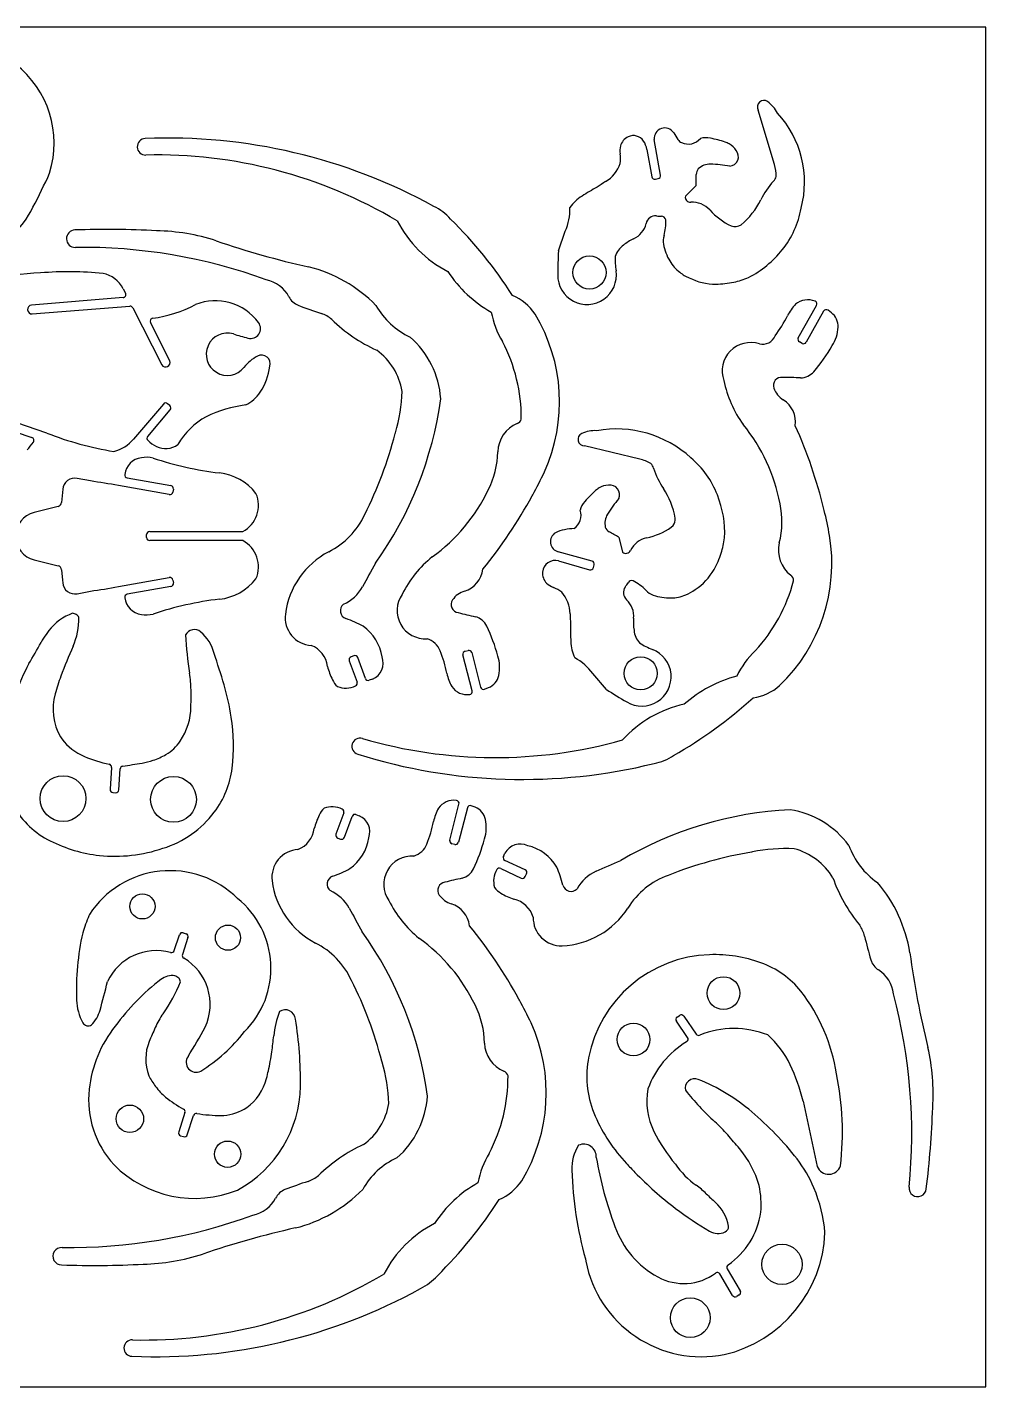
# Model space of a CAD drawing. Extents: x 0 to 10.9, y 0 to 8.9.
# Drawn here: x 4.65 to 10.94, y 0 to 8.92 of the extents above; entities that cross this region are included whole.
import ezdxf

# ---------------------------------------------------------------- set-up
doc = ezdxf.new("R2010")
doc.units = 0
doc.layers.add('WHITE', color=7, linetype='CONTINUOUS')

msp = doc.modelspace()

# ---------------------------------------------------------------- linework, layer by layer
at = {"layer": 'WHITE', "linetype": 'CONTINUOUS'}
for p, q in [((10.943487, 8.918657), (0, 8.918657)), ((10.943487, 0), (10.943487, 8.918657)), ((9.556083, 8.017661), (9.450532, 8.37455)), ((8.719471, 8.116283), (8.751715, 7.93774)), ((8.809825, 7.94837), (8.767496, 8.181676)), ((8.77514, 7.921638), (8.793683, 7.925181)), ((9.043683, 7.880456), (8.972226, 7.810024)), ((8.138565, 7.451127), (8.183803, 7.580457)), ((5.281879, 7.144825), (4.681841, 7.095261)), ((5.282824, 7.202938), (5.297824, 7.173411)), ((4.686406, 7.037775), (5.326918, 7.089159)), ((5.345996, 7.078284), (5.536406, 6.703884)), ((9.712973, 6.881285), (9.832657, 7.092899)), ((9.879272, 7.055655), (9.764306, 6.852352)), ((9.929901, 7.045655), (9.908191, 7.061734)), ((5.588965, 6.730498), (5.461761, 6.980892)), ((9.737382, 6.844868), (9.720414, 6.854474)), ((5.5468, 6.446601), (5.351722, 6.217271)), ((5.589556, 6.436168), (5.574595, 6.448806)), ((4.3342, 6.346394), (4.684597, 6.227114)), ((4.782419, 6.256258), (4.353298, 6.402153)), ((5.444044, 6.234633), (5.591682, 6.408412)), ((7.067465, 6.252902), (7.069238, 6.258648)), ((8.672187, 6.085224), (8.310416, 6.172192)), ((4.886368, 5.887193), (4.878927, 5.801563)), ((5.068494, 5.941917), (4.981289, 5.958807)), ((5.585816, 5.853099), (5.251328, 5.911366)), ((5.309199, 5.961938), (5.596012, 5.911209)), ((5.612351, 5.888138), (5.609044, 5.86928)), ((7.966886, 5.84445), (7.97026, 5.850776)), ((4.856249, 5.775188), (4.69818, 5.735382)), ((9.883012, 5.749161), (9.881476, 5.756288)), ((8.87888, 5.637981), (8.891123, 5.649005)), ((5.437154, 5.571052), (5.437154, 5.590146)), ((5.457273, 5.609989), (6.068098, 5.609989)), ((6.068096, 5.551166), (5.457273, 5.55117)), ((8.534589, 5.572824), (8.560014, 5.475571)), ((8.359432, 5.416288), (8.137973, 5.477108)), ((4.699356, 5.424145), (4.85625, 5.385973)), ((4.878914, 5.359437), (4.88503, 5.290541)), ((8.139511, 5.417312), (8.343641, 5.359583)), ((8.368448, 5.373611), (8.373369, 5.391682)), ((4.88503, 5.290541), (4.886368, 5.274005)), ((5.251328, 5.249793), (5.585816, 5.308021)), ((5.609039, 5.291721), (5.612351, 5.272982)), ((4.981286, 5.202329), (5.068494, 5.219281)), ((5.59601, 5.249811), (5.309202, 5.198966)), ((7.526914, 4.825148), (7.546009, 4.830069)), ((7.570012, 4.816129), (7.628489, 4.589755)), ((6.766483, 4.763179), (6.8179, 4.623022)), ((6.796601, 4.795266), (6.778097, 4.788534)), ((6.872191, 4.646054), (6.821797, 4.783455)), ((7.573784, 4.565891), (7.512741, 4.801368)), ((6.919041, 4.642314), (6.897585, 4.6344)), ((8.453879, 4.5744), (8.364545, 4.678097)), ((7.654859, 4.576349), (7.679906, 4.586408)), ((4.871604, 4.263771), (4.881086, 4.250341)), ((5.206879, 4.063535), (5.196604, 3.919284)), ((5.255068, 3.915543), (5.262942, 4.053496)), ((5.215108, 3.898024), (5.233848, 3.896843)), ((6.730695, 3.764914), (6.679274, 3.624758)), ((6.810419, 3.753733), (6.831837, 3.745819)), ((7.425576, 3.586804), (7.486339, 3.822203)), ((7.541324, 3.798181), (7.482594, 3.572047)), ((7.592662, 3.801764), (7.567465, 3.811607)), ((6.734593, 3.60452), (6.784964, 3.74189)), ((6.690892, 3.599599), (6.709393, 3.59266)), ((7.458843, 3.557867), (7.439749, 3.562788)), ((7.778488, 3.479127), (7.788161, 3.499763)), ((9.411556, 3.508418), (9.40565, 3.50724)), ((7.760418, 3.400584), (7.895417, 3.337159)), ((7.920614, 3.390741), (7.787969, 3.452929)), ((7.921638, 3.346607), (7.930087, 3.364528)), ((5.061958, 3.09897), (5.058044, 3.089764)), ((5.618493, 2.861805), (5.652154, 2.965309)), ((5.708256, 2.947041), (5.671839, 2.835191)), ((5.677351, 2.978104), (5.695422, 2.972238)), ((7.883016, 2.53716), (7.879471, 2.543498)), ((8.918092, 2.425153), (8.934195, 2.436216)), ((8.961596, 2.431294), (9.042639, 2.313958)), ((8.986203, 2.291925), (8.912935, 2.39779)), ((8.336794, 2.15724), (8.333793, 2.141532)), ((6.981836, 2.129523), (6.980304, 2.135233)), ((9.745217, 1.874406), (9.837314, 1.444868)), ((5.688374, 1.798776), (5.647586, 1.671847)), ((5.703729, 1.65354), (5.744831, 1.779878)), ((5.926563, 1.779721), (5.943453, 1.780664)), ((5.660225, 1.647005), (5.678886, 1.640942)), ((8.316086, 0.839172), (8.318916, 0.82343)), ((9.281832, 0.599959), (9.198761, 0.740117)), ((9.247029, 0.774408), (9.332659, 0.630077)), ((9.325769, 0.603109), (9.308837, 0.593075)), ((0, 0), (10.943487, 0))]:
    msp.add_line(p, q, dxfattribs=at)
for centre, radius in [((8.34266, 7.309592), 0.108858), ((8.678723, 4.680109), 0.108858), ((4.88873, 3.858654), 0.150197), ((5.613138, 3.853142), 0.150197), ((5.409241, 3.151332), 0.082638), ((5.9705, 2.946215), 0.082638), ((9.222068, 2.582475), 0.107638), ((8.631321, 2.277948), 0.107638), ((5.326958, 1.758028), 0.090354), ((5.968492, 1.525942), 0.086378), ((9.60628, 0.803345), 0.132637), ((9.004273, 0.453346), 0.130118)]:
    msp.add_circle(centre, radius, dxfattribs=at)
for centre, radius, start, end in [((4.171945, 8.156905), 0.658038, -17.211067, 190.520959), ((9.487036, 8.395978), 0.042329, 54.537399, 210.413189), ((9.393682, 8.262936), 0.204855, 26.66354, 54.85921), ((9.083288, 7.90061), 0.670712, -14.695899, 42.630862), ((8.630838, 8.127677), 0.079822, 33.746592, 115.691017), ((8.836872, 8.187936), 0.069658, 32.51342, 185.1562), ((9.530296, 8.598841), 0.736409, -149.52638, -145.4722), ((5.4293, 8.134035), 0.053962, 91.86064, 271.86064), ((5.578519, 4.572321), 3.618798, 61.198164, 92.390982), ((8.73503, 8.10716), 0.192214, 170.23788, 185.916621), ((8.637331, 8.1135), 0.095414, 115.513713, 164.030101), ((8.577936, 8.09207), 0.143591, 9.707671, 33.83392), ((8.971183, 8.213949), 0.057625, -145.656446, -114.609063), ((8.990757, 8.257076), 0.104985, -114.519832, -40.448284), ((9.105767, 8.064945), 0.128897, 76.162466, 105.810101), ((8.956914, 7.290979), 0.9169, 72.434135, 78.698796), ((9.077935, 7.797622), 0.399125, 62.95219, 67.03888), ((9.207538, 8.051051), 0.114479, 30.981145, 63.045131), ((5.504778, 4.991337), 3.089645, 59.315778, 91.367333), ((8.278252, 8.050938), 0.268072, -5.649052, 7.805619), ((9.256556, 8.069669), 0.063551, -83.8832, 39.36935), ((1.07516, 9.634456), 4.083472, -27.686325, -24.174632), ((8.325387, 8.103652), 0.233445, -58.085047, -19.806316), ((8.771399, 7.941286), 0.020001, -169.787812, -79.22106), ((8.790178, 7.944833), 0.019963, -79.887216, 10.204043), ((9.097746, 7.953813), 0.054512, 138.263363, 181.37592), ((6.690144, 7.902329), 2.353641, -0.532485, 1.221513), ((9.134864, 7.90337), 0.11651, 88.95448, 131.8908), ((9.125235, 7.30573), 0.714227, 78.851854, 89.056974), ((9.492932, 7.961163), 0.077674, -42.738228, -15.732336), ((9.300257, 7.939709), 0.267439, 0.084298, 16.946458), ((9.579282, 5.78027), 2.40325, 119.593294, 122.329978), ((11.243442, 3.404482), 5.298033, 121.8358, 122.5558), ((9.92195, 7.565695), 0.505808, 137.34075, 154.109306), ((8.445703, 7.57133), 0.283604, 122.328928, 144.745806), ((9.004907, 7.803351), 0.033355, 168.460398, 273.647161), ((9.018017, 7.616201), 0.154254, 42.12632, 94.084865), ((9.02825, 7.999354), 0.48755, -50.567, -25.8781), ((4.159598, 7.993055), 0.589893, -48.9209, -25.71), ((7.158091, 7.414164), 0.367813, 41.896686, 63.538066), ((7.874351, 7.721394), 0.340035, -24.486336, 2.298021), ((8.777086, 7.616089), 0.0646, 85.576262, 167.112603), ((8.822196, 8.03437), 0.356141, -96.469374, -91.078306), ((8.815061, 7.648961), 0.029334, 12.78664, 89.15408), ((9.470799, 8.026411), 0.456715, -137.807465, -115.777225), ((9.136399, 7.838646), 0.605404, -38.8839, -10.2942), ((4.967863, 7.531286), 0.057082, 91.580774, 271.580774), ((5.178102, 1.513984), 6.078055, 86.945679, 91.997094), ((5.472843, 6.216477), 1.367237, 72.116315, 88.779847), ((7.765089, 7.999933), 0.768727, -152.788266, -117.313859), ((5.329517, 5.538808), 2.986377, 32.84242, 45.25264), ((8.57203, 7.662937), 0.14574, -65.5189, -12.8613), ((8.515481, 7.640448), 0.328529, -15.626336, 2.617821), ((9.297862, 7.680856), 0.070552, -111.341197, -55.394689), ((7.776497, 13.018119), 5.814105, -108.905263, -102.688804), ((8.757311, 7.256559), 0.300883, 114.523598, 129.547996), ((8.961742, 7.51569), 0.134842, 164.398616, 188.798765), ((9.153503, 7.554379), 0.330385, -169.657442, -149.163096), ((5.017903, 3.967118), 3.507442, 69.92216, 90.79173), ((13.096155, 7.235497), 4.962277, 177.5095, 179.3127), ((9.06077, 7.399411), 0.549398, 178.359195, 188.28743), ((8.640417, 7.376836), 0.134394, 123.760378, 163.439403), ((9.076949, 7.879708), 0.677479, -62.806417, -38.430912), ((4.924951, 4.969951), 2.344339, 84.45773, 94.49715), ((6.275421, 6.439633), 0.933639, 44.45332, 76.11963), ((8.106814, 7.773577), 0.831159, -146.672141, -119.446097), ((8.326713, 7.2918), 0.192506, 179.041007, 368.490342), ((9.100387, 7.522497), 0.268436, -149.194597, -127.877999), ((4.998807, 3.113498), 4.201483, 93.516126, 103.261675), ((5.112777, 7.116536), 0.190739, 26.93545, 78.327442), ((6.183432, 7.05546), 0.209523, 26.81747, 79.393947), ((9.105029, 7.529467), 0.276788, -127.750424, -112.930826), ((9.170297, 7.618095), 0.384693, -116.7434, -89.5368), ((9.169392, 7.79837), 0.56497, -89.59289, -77.683932), ((9.169785, 7.791914), 0.558579, -77.582, -67.1652), ((5.280462, 7.164356), 0.019582, -85.8492, 27.543931), ((6.472778, 7.201766), 0.11471, -153.166406, -110.995432), ((7.71648, 6.861877), 0.320683, 33.005148, 67.622327), ((4.684164, 7.066521), 0.028834, 94.620711, 274.4592), ((5.328336, 7.069474), 0.019736, 26.51362, 94.11819), ((5.36495, 7.848685), 0.846705, -82.4117, -62.3364), ((5.888962, 6.77495), 0.349277, 36.081417, 112.011242), ((7.606108, 10.15102), 3.274225, -111.01973, -108.196434), ((7.366556, 7.329047), 0.485639, -150.984053, -114.278756), ((8.247858, 7.148883), 0.558506, -169.78, -148.4724), ((9.931921, 6.879566), 0.32464, 136.904894, 153.310496), ((9.77498, 7.005695), 0.124786, 67.28558, 129.9444), ((9.815612, 7.102667), 0.019645, -29.813905, 67.390482), ((9.896398, 7.04601), 0.019655, 53.1294, 150.610989), ((5.479134, 6.989948), 0.019592, 96.957025, 207.532775), ((6.11911, 6.941918), 0.064945, -105.323526, 36.61189), ((6.518085, 6.844721), 0.206497, 49.588373, 71.488352), ((7.376757, 7.741717), 1.035663, -134.4147, -114.5386), ((7.034435, 6.460264), 1.111967, -24.387387, 31.215961), ((8.804978, 7.446082), 0.936685, -36.08145, -26.688446), ((9.863445, 6.956443), 0.111244, -2.9211, 53.316654), ((5.966539, 6.773458), 0.138723, 73.519242, 321.527081), ((7.195846, 10.925415), 4.191397, -106.493323, -105.128619), ((6.769515, 6.438248), 0.598914, 4.139697, 48.435354), ((9.477128, 6.93151), 0.092606, -102.027755, -23.599919), ((9.730052, 6.871587), 0.019641, 150.411061, 240.611124), ((9.728754, 6.963029), 0.246096, -32.801506, -2.854549), ((6.698806, 6.459079), 0.421155, 9.681967, 53.952067), ((6.812349, 6.354304), 1.083085, -0.311668, 27.644338), ((9.400018, 6.663688), 0.186439, 71.935534, 199.606111), ((9.747146, 6.861915), 0.019645, -119.801849, -29.132), ((8.972027, 7.382503), 1.110887, -40.662365, -29.842146), ((5.561407, 6.719717), 0.029592, -147.654646, 21.366948), ((6.296995, 6.510341), 0.283689, 117.7493, 141.4457), ((6.19109, 6.711838), 0.056056, -17.863139, 117.843426), ((5.875357, 6.733375), 0.371114, -34.315366, -5.99073), ((9.961125, 6.752725), 0.752171, -168.372644, -144.111399), ((9.60362, 6.568488), 0.053675, 82.134923, 199.716284), ((9.6077, 4.599011), 2.022651, 86.6145, 89.90753), ((9.724587, 6.73853), 0.120426, -88.7827, -41.5542), ((5.96987, 6.668254), 0.25634, -62.6677, -34.2026), ((6.050736, 6.565892), 1.063835, -16.7866, -1.9384), ((9.694549, 6.60207), 0.150606, -159.927284, -122.174688), ((5.56179, 6.433933), 0.019626, 49.272718, 139.797706), ((5.576786, 6.421231), 0.019652, -40.713129, 49.47325), ((6.206348, 5.563546), 0.884994, 97.713239, 115.342365), ((4.963326, 6.811625), 2.426108, -35.495255, -7.821005), ((9.521716, 6.328078), 0.173344, -7.825707, 57.696748), ((6.05872, 5.943645), 0.479179, 118.844567, 150.2957), ((7.853963, 6.358492), 0.042662, -70.431851, -13.666515), ((5.561524, 8.235023), 2.12662, -111.4912, -99.176164), ((4.507117, 6.910616), 2.643477, -26.7208, -14.4069), ((7.946205, 6.128728), 0.204968, 112.3532, 178.569), ((8.309562, 6.214459), 0.042275, 113.798919, 271.158681), ((8.378372, 6.067114), 0.204888, 86.607902, 114.778043), ((8.519668, 5.556249), 0.726962, 47.71295, 100.2352), ((8.458093, 5.580146), 1.154957, 10.62505, 39.30768), ((6.753011, 4.989552), 3.221052, 13.770821, 24.093559), ((1.681493, 8.54144), 3.817398, -38.8813, -37.9012), ((4.678201, 6.208518), 0.019664, -38.023288, 71.017918), ((5.15062, 6.392546), 0.266765, -74.3926, -41.07456), ((5.458971, 6.221844), 0.019656, 139.41048, 222.322985), ((5.565524, 6.320202), 0.164665, -137.336422, -87.815771), ((5.567942, 6.277389), 0.121794, -88.1848, -52.2485), ((5.422696, 5.965144), 0.131272, 98.915663, 171.392321), ((5.434863, 5.889163), 0.20822, 77.572802, 98.983041), ((6.157271, 8.093212), 2.112338, -108.7102, -96.5992), ((7.174411, 6.142186), 0.56695, -27.152383, -0.842795), ((8.611351, 5.824876), 0.267362, 59.944017, 76.847531), ((8.617329, 5.632408), 0.605274, 21.087867, 49.70168), ((5.312548, 5.981563), 0.019909, 170.6681, 260.3149), ((5.874573, 5.641934), 0.355189, 38.000457, 83.543368), ((5.142391, 7.392505), 3.220833, -28.598834, -25.5941), ((8.689625, 6.002163), 0.077617, 17.223554, 44.212723), ((9.246635, 6.175736), 0.50581, -162.6792, -145.9141), ((4.96604, 5.880306), 0.079969, 79.00671, 175.059383), ((4.619903, 2.694944), 3.277815, 78.89334, 82.134002), ((5.592628, 5.891491), 0.020006, -9.648116, 80.259691), ((8.624034, 5.561311), 0.399218, 123.028587, 127.102142), ((8.468644, 5.799792), 0.11458, 90.88595, 122.8819), ((8.477266, 5.851601), 0.063612, -23.564507, 99.403004), ((8.423651, 5.619042), 0.487774, 9.411654, 34.065153), ((4.849045, 5.804319), 0.030009, -76.1098, -5.26929), ((5.589321, 5.87283), 0.02004, -100.073249, -10.203828), ((5.975775, 5.781996), 0.195218, -61.775939, 23.74773), ((6.637504, 6.382781), 1.1549, -54.302363, -25.617158), ((5.143061, 7.393331), 3.220717, -39.071729, -28.744971), ((8.406399, 5.718884), 0.12901, 136.297018, 165.886313), ((9.002854, 5.203925), 0.916867, 132.51833, 138.786364), ((9.073376, 5.356061), 0.714306, 138.842374, 149.050754), ((8.583799, 5.605973), 0.646193, -3.363593, 22.205191), ((4.73755, 5.57991), 0.160379, 104.210218, 256.223), ((6.397344, 5.940182), 0.519036, -63.185588, -24.85808), ((8.182478, 5.715235), 0.104857, -54.684242, 19.561579), ((8.560544, 5.663311), 0.116477, 148.935774, 191.966101), ((9.038808, 5.674231), 0.567039, -14.189817, 12.100625), ((6.752645, 4.991046), 3.220859, 10.609352, 13.613836), ((8.247682, 5.309004), 0.320703, 90.819829, 113.679566), ((8.49845, 5.656358), 0.05463, -161.653013, -118.696347), ((8.622227, 6.015933), 0.456857, -77.8621, -55.821044), ((8.84427, 5.688724), 0.061423, -40.289006, 9.447566), ((5.457193, 5.589949), 0.020039, 89.772548, 179.437178), ((5.457194, 5.57121), 0.02004, -179.548421, -89.774865), ((5.975815, 5.379162), 0.195195, -23.7524, 61.7862), ((8.156165, 5.544123), 0.06944, 122.4737, 254.813), ((7.336403, 3.546883), 2.353739, 59.398984, 61.14738), ((8.750851, 5.418572), 0.154194, 102.191649, 154.063638), ((8.674747, 5.638213), 0.558555, -17.629935, -7.21529), ((9.787815, 5.487036), 0.205013, 166.4041, 232.6944), ((8.821242, 5.402863), 1.112061, -46.2192, 9.37662), ((6.879288, 5.001807), 0.535888, 117.54345, 172.83445), ((7.785786, 4.861419), 0.751977, 129.113266, 153.378501), ((8.582188, 5.500343), 0.033247, -131.8311, -25.5334), ((8.668798, 5.64081), 0.565011, -29.618951, -17.698233), ((4.849006, 5.35684), 0.030021, 4.963933, 76.036652), ((19.753947, -1.722412), 14.663028, 150.925923, 151.617299), ((7.471599, 5.385225), 0.173278, -72.808026, -7.257243), ((8.116913, 5.337863), 0.0826, 74.122126, 175.1592), ((8.349117, 5.378848), 0.020027, -105.8689, -15.156333), ((8.354127, 5.397034), 0.019972, -15.542304, 74.596735), ((8.825268, 5.551294), 0.384747, -56.754045, -29.546432), ((4.966092, 5.280895), 0.080021, -175.060784, -79.0548), ((5.589359, 5.288375), 0.019963, 9.647094, 100.223992), ((5.592666, 5.269517), 0.019988, -80.3702, 9.981829), ((5.87462, 5.519279), 0.355198, -83.550922, -38.011496), ((8.129906, 5.337645), 0.09557, 175.686007, 224.038763), ((8.184747, 5.418336), 0.192117, -130.0206, -114.3118), ((8.290883, 5.458341), 0.356267, -36.534504, -31.129089), ((8.620917, 5.25889), 0.029354, 72.976651, 148.648678), ((8.479117, 4.99499), 0.328426, 44.4997, 62.74689), ((8.634435, 5.562394), 1.083008, -42.643125, -14.690129), ((9.639548, 5.288891), 0.042509, -1.534789, 55.600446), ((4.620591, 8.466284), 3.27775, -82.14598, -78.905368), ((5.312679, 5.179276), 0.019994, 100.013757, 188.478273), ((5.422631, 5.19591), 0.131197, -171.416429, -98.891904), ((6.618111, 5.379248), 0.269637, -65.74348, -29.179917), ((7.266875, 5.092549), 0.186318, 145.3898, 273.1006), ((7.567735, 5.07592), 0.150622, 107.351057, 145.06599), ((8.005697, 4.994632), 0.267964, 54.62988, 68.098163), ((7.982386, 5.062626), 0.233429, 1.875413, 40.149774), ((8.630258, 5.209675), 0.064492, 145.4464, 227.1522), ((8.809588, 5.319675), 0.134858, -135.51981, -111.13325), ((8.872414, 5.504953), 0.330427, -109.711402, -89.213341), ((8.872608, 5.44306), 0.268538, -89.073431, -67.771852), ((8.870179, 5.450895), 0.276711, -67.92, -53.1318), ((6.157417, 3.068103), 2.112238, 96.603447, 108.715248), ((6.762693, 5.090415), 0.054699, 128.176006, 250.763985), ((7.488213, 5.131525), 0.053589, 145.1183, 262.994411), ((8.487383, 5.055488), 0.145715, -5.514001, 47.193377), ((5.063179, 4.757353), 0.335879, 109.4799, 142.8507), ((4.946248, 5.019558), 0.05467, 58.333411, 84.833526), ((4.52985, 5.043492), 0.46322, -23.681637, 0.360575), ((4.949911, 5.024872), 0.048225, 26.52321, 58.72328), ((5.434753, 5.271919), 0.208167, -98.9546, -77.5381), ((6.529046, 5.045845), 0.182888, 172.836339, 266.308461), ((6.496759, 4.320385), 0.759958, 61.6134, 70.96056), ((8.000393, 7.033457), 2.022761, -104.858881, -101.5651), ((7.561125, 4.936214), 0.120375, 26.513161, 73.721481), ((13.511071, 5.240767), 5.298125, -178.15582, -177.435706), ((10.621554, 4.986614), 2.403364, 179.592038, 182.333231), ((8.93199, 5.012704), 0.300946, 174.511853, 189.54788), ((5.106454, 4.689412), 0.410669, 147.375354, 151.989826), ((5.437208, 4.469773), 0.807679, 142.613382, 146.902645), ((5.750133, 4.903977), 0.063515, 49.811136, 153.978445), ((7.834314, 5.023711), 2.143227, -177.543273, -170.794768), ((5.61991, 4.74814), 0.266598, 13.33645, 50.04383), ((6.685105, 4.744242), 0.29967, 8.270771, 54.750298), ((7.238757, 4.777648), 0.134398, 21.792461, 73.488976), ((6.667624, 4.509007), 1.110738, 14.83814, 25.65771), ((8.769392, 4.971798), 0.134481, -176.157412, -136.530823), ((2.593138, 6.039859), 2.442485, -32.040182, -28.290192), ((8.733841, 3.199443), 4.127429, 156.3154, 159.255119), ((6.455184, 4.704948), 0.170123, 7.099816, 68.595562), ((6.490168, 4.489326), 0.936582, 11.778043, 21.168857), ((7.531903, 4.806061), 0.019728, 104.648105, 193.759771), ((7.550969, 4.810975), 0.019728, 15.14555, 104.56315), ((8.50364, 4.900443), 0.283698, -177.641883, -155.252059), ((8.686128, 4.657603), 0.192571, -120.984798, 68.522389), ((8.959313, 5.347588), 0.549528, -121.548, -111.6429), ((9.815177, 4.423377), 0.558428, 133.4574, 154.7701), ((6.532108, 3.796991), 2.094853, 153.121125, 165.207682), ((1.713433, 3.351926), 4.413562, 16.500791, 19.285761), ((6.784851, 4.770102), 0.01963, 110.126819, 200.650561), ((6.803324, 4.776827), 0.019627, 19.737846, 110.032485), ((6.875195, 4.747279), 0.113755, -67.328431, 20.625352), ((7.507072, 4.718222), 0.246036, -12.175519, 17.80516), ((8.087632, 4.480803), 0.340009, 35.469077, 62.240105), ((6.243132, 4.156119), 1.459391, 159.742903, 164.560595), ((4.995738, 4.563607), 0.732397, 0.5826, 9.212097), ((7.028528, 4.825981), 0.416704, -166.113884, -153.24288), ((6.771561, 4.686999), 0.124965, -157.1025, -131.3982), ((6.890654, 4.652791), 0.019654, -159.952112, -69.350063), ((7.724826, 4.746451), 0.324566, -168.276399, -151.883188), ((7.638922, 4.689715), 0.11114, -68.360656, -12.1458), ((9.51749, 3.856456), 0.831259, 104.452971, 131.678448), ((-3.550427, 4.531587), 9.278607, -0.421201, 0.243711), ((4.489205, 4.174745), 1.518403, 8.244178, 16.480673), ((6.742062, 4.736058), 0.152366, -110.411318, -64.431754), ((6.799471, 4.616346), 0.019601, -64.785252, 19.913506), ((7.54069, 4.665232), 0.124806, -144.91394, -82.367002), ((7.554754, 4.561015), 0.019645, -82.648303, 14.371369), ((7.647583, 4.594676), 0.019718, -165.547572, -68.3475), ((11.120225, 8.759449), 4.962262, -122.501713, -120.697138), ((9.376126, 4.838293), 0.320677, -82.629593, -48.005244), ((5.191722, 4.446527), 0.368612, 164.564, 209.72211), ((5.316946, 4.466509), 0.410996, -34.151534, -0.436664), ((9.128458, 3.726137), 0.76881, 102.294841, 137.769407), ((7.412229, 6.733372), 2.986303, -60.2336, -47.824), ((4.701053, 4.199514), 1.305206, -6.205981, 8.501581), ((5.160856, 4.455385), 0.346863, -143.7622, -112.4608), ((5.433478, 4.378841), 0.26544, -60.655953, -32.61188), ((6.837762, 4.201271), 0.054025, 73.030615, 253.030615), ((7.723908, 7.217352), 3.089542, -106.362738, -74.314325), ((5.392423, 5.016237), 0.95364, -112.444349, -102.173458), ((5.327207, 4.562512), 0.477482, -80.394706, -71.3798), ((5.319363, 4.581986), 0.498442, -71.240074, -60.66499), ((7.903477, 7.602953), 3.618738, -107.388918, -76.193478), ((8.69408, 4.449126), 0.367672, -78.550152, -56.907927), ((5.187194, 4.064756), 0.019723, -3.547797, 77.90585), ((5.28258, 4.052353), 0.019671, 97.799309, 176.669548), ((4.714263, 8.09943), 4.067115, -82.005485, -80.194936), ((5.392332, 4.137092), 0.611361, -36.921499, -7.393774), ((5.216447, 3.917872), 0.019893, 175.930095, 266.140596), ((5.235211, 3.916686), 0.01989, -93.929377, -3.293645), ((7.453289, 3.72303), 0.124749, 82.271931, 144.946961), ((7.467347, 3.827197), 0.019638, -14.7317, 82.04859), ((5.057195, 4.088575), 0.567059, -150.1224, -116.4886), ((5.350336, 4.166171), 0.662406, -73.010776, -36.750178), ((6.941207, 3.561607), 0.416722, 153.1904, 166.0373), ((6.684391, 3.701012), 0.124932, 131.432719, 157.132933), ((6.655111, 3.651977), 0.152362, 64.52025, 110.513434), ((6.712263, 3.771744), 0.019657, -20.332658, 64.724244), ((6.80349, 3.735347), 0.019648, 69.349895, 160.5472), ((7.637783, 3.64244), 0.324539, 152.024749, 168.404866), ((7.560407, 3.793185), 0.019727, 69.03605, 165.329863), ((7.551677, 3.698459), 0.111138, 12.02161, 68.360189), ((9.77939, 1.362399), 2.426151, 92.83413, 120.5058), ((9.564385, 3.194173), 0.598998, 36.57863, 80.87019), ((6.36794, 3.683064), 0.170147, -68.6416, -7.057651), ((6.787975, 3.64085), 0.113765, -20.644021, 67.322344), ((6.402944, 3.898467), 0.936564, -21.160245, -11.754566), ((7.419831, 3.669924), 0.246037, -17.808073, 12.125943), ((5.234797, 4.444694), 0.965008, -116.495828, -96.357397), ((6.697743, 3.618024), 0.019657, 159.9679, 249.605124), ((6.716089, 3.611135), 0.01965, -109.924, -19.669268), ((6.597913, 3.643939), 0.299652, -54.763026, -8.288663), ((7.44467, 3.581883), 0.019718, 165.547572, 255.5476), ((7.463528, 3.577001), 0.019699, -103.758515, -14.5631), ((6.580186, 3.8785), 1.110767, -25.63254, -14.804324), ((5.228684, 4.457078), 0.976668, -95.920545, -71.171755), ((6.441818, 3.342118), 0.182872, 93.734135, 187.184913), ((7.179276, 3.295626), 0.186313, 86.78956, 214.715214), ((7.151679, 3.610544), 0.134391, -73.5612, -21.9136), ((7.796362, 3.47078), 0.019727, 154.96929, 244.8176), ((7.888961, 3.44704), 0.113755, 64.36614, 152.3884), ((7.869396, 3.25806), 0.299542, 30.18212, 76.726122), ((9.838602, 0.899605), 2.643333, 99.42696, 111.7431), ((9.628704, 2.467089), 1.063729, 86.922771, 101.779086), ((9.579115, 3.121805), 0.421216, 31.06477, 75.32731), ((10.503997, 3.711284), 0.485753, -160.749486, -124.049003), ((6.40933, 4.067687), 0.759965, -70.943067, -61.598925), ((7.473961, 3.451804), 0.120378, -73.841, -26.5567), ((7.866469, 3.315526), 0.152531, 149.515059, 195.425956), ((7.751938, 3.382796), 0.019706, 64.513037, 149.129718), ((7.912268, 3.372907), 0.019691, -25.1824, 64.920821), ((7.430973, 3.106593), 0.759966, 14.084206, 23.419948), ((2.578043, 16.845259), 14.662821, -66.666157, -65.974918), ((5.59038, 2.75543), 0.630277, 45.262865, 146.971098), ((6.792034, 3.38633), 0.535868, -172.80839, -117.538482), ((6.675459, 3.29771), 0.054706, 109.2045, 231.8683), ((7.400931, 3.25645), 0.05358, 96.92298, 214.974501), ((7.913348, 1.354553), 2.02277, 101.575438, 104.863506), ((7.903803, 3.354993), 0.019708, -115.1828, -25.182847), ((8.496278, 3.1356), 0.26973, 114.176529, 150.721144), ((9.035485, 2.866684), 0.518979, 109.834653, 148.155065), ((10.915982, 3.685283), 1.035615, -160.474605, -140.600002), ((9.522776, 2.701569), 0.933687, 8.902291, 40.56929), ((6.5309, 3.008839), 0.269647, 29.180551, 65.74282), ((7.480457, 3.312041), 0.15061, -145.03861, -107.321862), ((7.820102, 3.349009), 0.124974, -143.6608, -117.9134), ((7.981236, 3.592872), 0.416854, -121.795863, -108.952174), ((8.221044, 3.304649), 0.054552, -166.083586, -42.899928), ((5.665737, 2.7459), 0.587105, -45.1141, 51.15178), ((19.677065, 10.09133), 14.663012, -151.702394, -151.010848), ((7.698096, 3.527116), 0.752006, -153.325124, -129.069311), ((7.384316, 3.00275), 0.173279, 7.229982, 72.77955), ((7.810371, 3.032303), 0.170055, 16.328111, 77.957464), ((8.143055, 3.42893), 0.535817, -87.8272, -32.5668), ((6.076169, 2.655112), 1.107023, 156.8817, 163.0363), ((8.156401, 3.07624), 0.182875, 178.786837, 272.18381), ((6.743842, 2.59833), 1.767804, 167.594567, 181.995724), ((5.671198, 2.959013), 0.020058, 72.137089, 161.706971), ((5.689162, 2.953182), 0.020058, -17.827711, 71.814024), ((4.876211, 1.575863), 2.426121, 7.837274, 35.50785), ((6.550378, 2.005277), 1.154896, 25.621356, 54.310417), ((5.055329, 0.994922), 3.220848, 28.737499, 39.061599), ((9.9475, 2.90838), 0.20639, 13.47956, 35.403), ((13.335858, 3.704264), 3.274187, -166.798002, -163.974023), ((5.500375, 2.50873), 0.352834, 74.533094, 155.037725), ((5.599753, 2.867711), 0.019649, -105.5982, -17.490997), ((6.309869, 2.448067), 0.519054, 24.84269, 63.153032), ((5.690547, 2.829111), 0.019671, 161.996424, 239.287601), ((5.500304, 2.508578), 0.353067, -24.950522, 59.311254), ((9.157492, 1.999052), 0.835804, 91.799787, 169.09015), ((9.162541, 1.938224), 0.896765, 70.10844, 92.00016), ((9.26329, 2.21583), 0.601443, 39.066977, 70.135623), ((10.299113, 2.83212), 0.114685, -163.9168, -121.7535), ((16.20717, 3.624068), 5.814243, -172.31012, -166.094303), ((5.650304, 2.484286), 0.22294, 109.9165, 122.458), ((5.602415, 2.605352), 0.092879, 77.580386, 107.581969), ((5.595983, 2.625222), 0.075598, 46.951405, 69.554384), ((5.624005, 2.655065), 0.034661, 3.271664, 47.127874), ((10.128444, 2.556767), 0.209271, 5.537943, 58.187926), ((-9.427482, 6.405935), 15.081211, -15.125144, -14.391202), ((6.469999, 1.453589), 1.538787, 127.621603, 143.609438), ((4.731133, 3.024326), 0.997552, -35.320401, -21.603683), ((4.420188, 1.476532), 2.643498, 14.42885, 26.74441), ((8.791793, 1.868973), 1.186444, 8.899372, 37.72207), ((5.309871, 2.548617), 0.332972, -177.9604, -151.2652), ((7.087033, 2.246373), 0.566944, 0.799757, 27.1042), ((5.056098, 0.993318), 3.221011, 25.638115, 28.639931), ((6.95014, 1.664687), 3.50732, -5.793844, 15.076352), ((4.897725, 2.539781), 0.243531, -43.100459, -16.449052), ((5.960422, 2.152674), 0.509408, 144.62363, 156.391181), ((6.864002, 2.245114), 0.596086, 158.7481, 174.5462), ((6.3464, 2.405712), 0.067204, 5.169095, 124.379408), ((3.923614, 2.005744), 2.522607, -0.7395, 9.262246), ((8.929057, 2.408919), 0.01959, 124.035398, 214.615806), ((8.945453, 2.420155), 0.019614, 34.606947, 125.029762), ((5.053884, 2.408191), 0.040998, -151.356032, -58.111961), ((5.858131, 1.864633), 0.803014, 141.316645, 173.787618), ((7.190924, 1.564343), 1.873112, 154.97526, 158.055813), ((4.156409, 3.20208), 1.86511, -33.6823, -26.8517), ((5.195618, 3.021543), 1.122747, -57.919716, -38.024789), ((6.947151, 1.928067), 1.111959, -31.2278, 24.37629), ((9.290529, 1.751146), 0.599262, 68.271415, 111.971264), ((5.735696, 2.150151), 0.3044, 157.969696, 201.024942), ((4.040572, 2.511853), 2.239916, -8.079439, -5.381781), ((7.858842, 2.25953), 0.204988, -178.534331, -112.303316), ((9.290419, 1.751102), 0.599178, 121.170218, 160.177217), ((8.970218, 2.280586), 0.019597, -59.0549, 35.35035), ((9.05888, 2.325153), 0.019725, -145.4208, -67.8376), ((9.095847, 1.839487), 0.626775, 25.867917, 48.3507), ((5.762276, 2.129348), 0.066128, 144.537815, 296.629524), ((4.707627, 2.417586), 1.566234, -12.693914, -8.094808), ((8.968762, 2.035429), 0.643772, 170.5135, 203.9237), ((9.230646, 1.921735), 1.367144, -3.776447, 12.891961), ((2.210728, 2.990133), 4.127927, -13.547142, -12.831019), ((5.963531, 1.821695), 1.063816, 1.969975, 16.81981), ((7.766722, 2.029658), 0.042695, 13.414299, 70.39531), ((8.44392, 1.543107), 1.342808, 14.283552, 25.11047), ((8.111125, 1.67117), 1.891666, -6.733567, 11.630071), ((5.824225, 2.221227), 0.413982, -154.183264, -142.575119), ((5.824988, 2.219641), 0.413628, -142.8138, -129.5584), ((5.658129, 1.983416), 0.787948, -61.537718, -0.743878), ((5.908423, 2.098388), 0.324226, -55.159881, -13.411679), ((6.725168, 2.033825), 1.083099, -27.643801, 0.303544), ((9.033179, 1.957961), 0.062764, 68.441205, 192.031721), ((8.597739, 0.863384), 1.240774, 49.27448, 68.31338), ((5.686798, 1.883213), 0.630677, 173.781207, 222.656673), ((6.018758, 2.456774), 0.719858, -129.428671, -118.173152), ((6.682298, 1.949631), 0.598914, -48.43348, -4.111638), ((9.155142, 1.871389), 0.436344, 169.047788, 206.929656), ((10.39793, 3.091099), 1.829669, -141.210321, -132.361004), ((5.669703, 1.804847), 0.019634, -18.01316, 62.114704), ((5.763568, 1.77354), 0.01978, 80.828307, 161.311103), ((5.926489, 2.742671), 0.96295, -99.55039, -89.995574), ((5.919358, 2.095114), 0.315371, -85.6183, -56.4508), ((6.611562, 1.929012), 0.421142, -53.9785, -9.671), ((8.050773, 0.196651), 2.103014, 38.120325, 49.832636), ((4.520462, 2.039395), 6.077909, -7.010305, -1.958404), ((9.390562, 2.222339), 1.105131, -156.08648, -136.735477), ((8.472478, 0.978997), 1.028362, 40.915425, 47.660729), ((5.666249, 1.665705), 0.019647, 161.7827, 252.145977), ((5.685032, 1.659615), 0.019658, -108.218786, -17.999208), ((9.813415, 2.20557), 1.174585, -153.079409, -140.560958), ((2.274129, -4.443889), 9.26408, 40.41507, 41.15278), ((7.289392, 0.646275), 1.035677, 114.540972, 134.404509), ((8.16069, 1.239206), 0.558524, 148.468537, 169.792047), ((8.5114, 1.430509), 0.284808, 147.2876, 181.941153), ((8.305656, 1.509888), 0.081881, -3.92154, 114.451023), ((8.852375, 1.156922), 0.624497, 15.125549, 40.463921), ((5.752653, 1.983591), 0.747696, -135.105324, -67.925213), ((7.279243, 1.05878), 0.485653, 114.263607, 150.94413), ((10.800175, 1.913185), 2.447232, -170.3816, -159.3758), ((13.515737, 6.088585), 6.758881, -136.836117, -136.157863), ((9.383525, 1.798894), 0.585673, -144.5738, -125.4924), ((9.004881, 0.961375), 0.880416, 22.966594, 37.297953), ((9.912696, 1.475314), 0.081298, -158.006465, -18.611694), ((7.517769, -1.763242), 3.27422, 108.176287, 111.00215), ((6.430844, 1.543419), 0.206503, -71.489768, -49.590359), ((8.019669, 0.614408), 0.831181, 119.45, 146.6772), ((7.629062, 1.52625), 0.320683, -67.619111, -33.002539), ((10.715727, 1.505391), 2.490406, -178.0549, -164.483598), ((10.263287, 2.971293), 2.253786, -136.0425, -126.9716), ((6.385775, 1.186533), 0.114698, 111.2098, 153.3646), ((6.188042, 1.94826), 0.933628, -76.111303, -44.433621), ((8.74096, 0.898863), 0.520196, 44.968372, 54.439553), ((10.184695, 2.343548), 1.522226, -134.963918, -131.880661), ((8.906085, 1.19425), 0.563339, -4.9715, 12.88538), ((8.930934, 0.930037), 0.96073, 4.903727, 22.966646), ((10.496239, 1.304112), 0.057068, 173.446879, 353.446879), ((6.096278, 1.332515), 0.209523, -79.45234, -26.828284), ((5.241919, 2.84901), 2.986372, -45.2436, -32.8353), ((10.36822, 3.10709), 2.425389, -127.022716, -120.664814), ((8.985451, 1.00663), 0.273752, 9.691608, 48.039885), ((4.930541, 4.420818), 3.507442, -90.7924, -69.9222), ((7.677903, 0.387975), 0.768761, 117.314075, 152.786871), ((8.966746, 1.21767), 0.505743, -55.564142, -8.212063), ((7.687696, -4.630521), 5.814095, 102.673155, 108.88868), ((9.086915, 1.258411), 0.613209, -160.248259, -118.756087), ((9.186909, 1.114684), 0.109104, -120.682323, -65.117175), ((9.034606, 1.043615), 0.854121, -76.999379, -2.110422), ((9.21632, 1.051061), 0.039011, -64.9863, 2.429273), ((4.878727, 0.856685), 0.057122, 86.680283, 270.396034), ((5.08847, 6.874001), 6.078043, -91.97385, -86.922754), ((5.385619, 2.171649), 1.367237, -88.779, -72.1155), ((9.078523, 0.970834), 0.773778, -169.018075, -78.956022), ((5.417597, 3.396647), 3.08967, -91.367041, -59.316628), ((7.070886, 0.974051), 0.367807, -63.57123, -41.910347), ((8.961518, 1.029407), 0.352121, -118.7945, -53.6439), ((9.181898, 0.729941), 0.019695, 31.106233, 126.236183), ((9.263958, 0.784408), 0.019662, 124.8029, 210.570248), ((5.490815, 3.815662), 3.61882, -92.383088, -61.192828), ((9.315757, 0.620031), 0.019662, -59.389537, 30.72739), ((9.298761, 0.609959), 0.019662, -149.429752, -59.1727), ((5.342114, 0.253914), 0.053972, 88.118254, 268.118254)]:
    msp.add_arc(centre, radius, start, end, dxfattribs=at)

doc.saveas('drawing.dxf')
